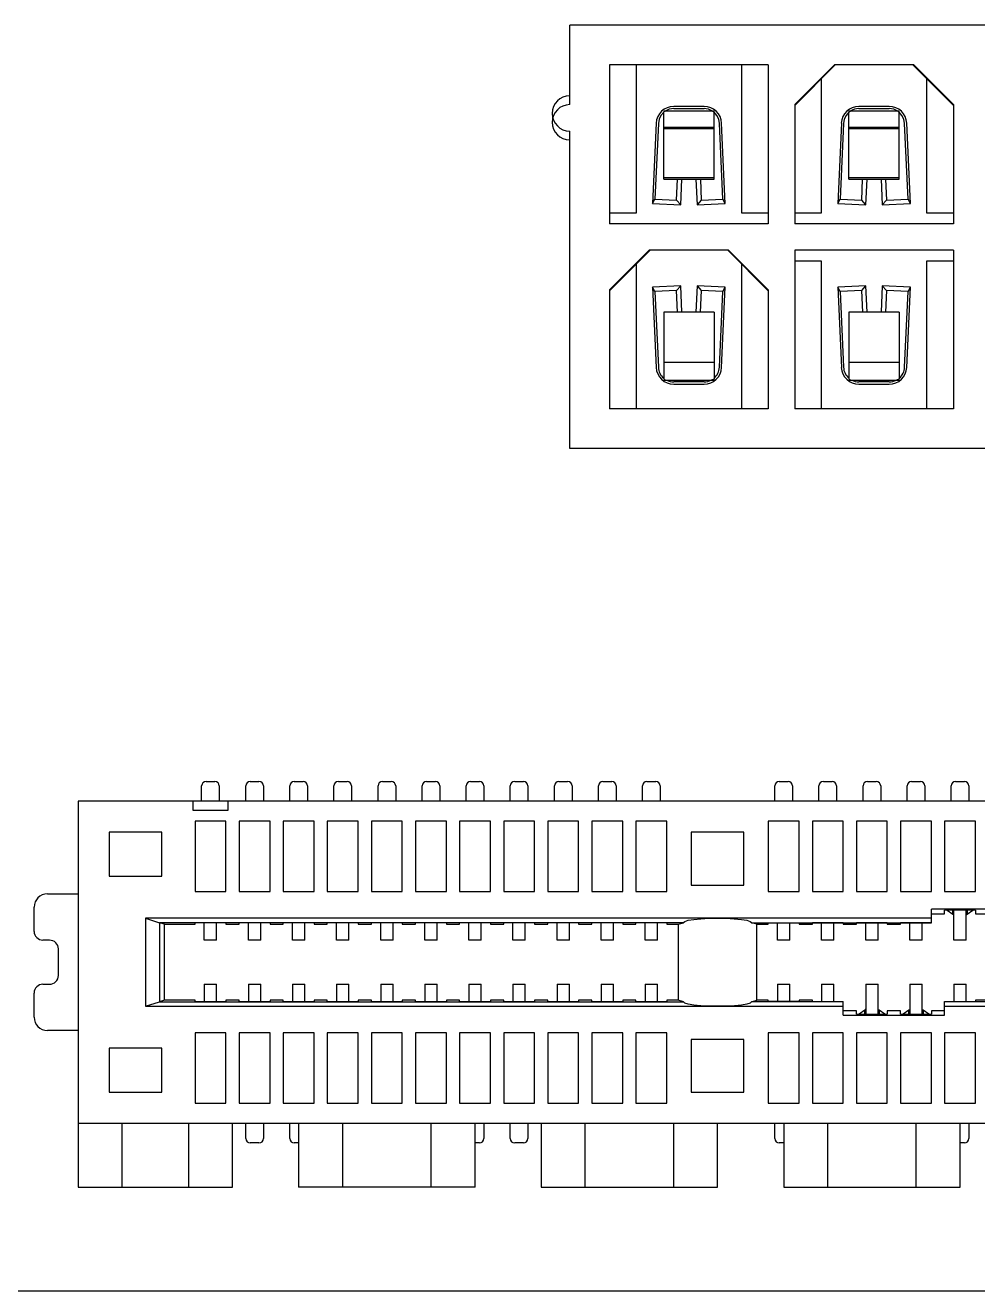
# Model space of a CAD drawing. Header units: millimetres. Extents: x 0 to 841, y 0 to 594.
# Drawn here: x 174.45 to 196.05, y 79.79 to 108.49 of the extents above; entities that cross this region are included whole.
import ezdxf

# ---------------------------------------------------------------- set-up
doc = ezdxf.new("R2010")
doc.units = ezdxf.units.MM
doc.header["$LTSCALE"] = 46.255
doc.layers.add('ASSEM_MEM', color=7, linetype='CONTINUOUS')

msp = doc.modelspace()

# ---------------------------------------------------------------- linework, layer by layer
at = {"layer": 'ASSEM_MEM', "color": 7, "linetype": 'CONTINUOUS'}
for p, q in [((238.402, 108.49), (186.802, 108.49)), ((186.802, 106.69), (186.802, 108.49)), ((191.302, 107.59), (187.702, 107.59)), ((187.702, 107.59), (187.702, 103.99)), ((188.312, 104.24), (188.312, 107.59)), ((190.692, 107.59), (190.692, 104.24)), ((191.302, 107.59), (191.302, 103.99)), ((191.902, 106.69), (192.802, 107.59)), ((191.902, 106.67), (192.822, 107.59)), ((194.602, 107.59), (192.802, 107.59)), ((194.582, 107.59), (195.502, 106.67)), ((194.602, 107.59), (195.502, 106.69)), ((192.512, 104.24), (192.512, 107.28)), ((194.892, 107.28), (194.892, 104.24)), ((190.072, 106.54), (188.932, 106.54)), ((188.932, 105), (188.932, 106.527)), ((189.845, 106.65), (189.159, 106.65)), ((189.159, 106.6), (189.845, 106.6)), ((190.072, 105), (190.072, 106.54)), ((191.902, 106.69), (191.902, 103.99)), ((194.272, 106.54), (193.132, 106.54)), ((193.132, 105), (193.132, 106.527)), ((193.153, 106.536), (193.164, 106.54)), ((194.045, 106.65), (193.359, 106.65)), ((193.359, 106.6), (194.045, 106.6)), ((194.272, 105), (194.272, 106.54)), ((195.502, 106.69), (195.502, 103.99)), ((188.76, 106.268), (188.677, 104.447)), ((188.81, 106.265), (188.732, 104.545)), ((190.273, 104.545), (190.195, 106.265)), ((190.327, 104.447), (190.245, 106.268)), ((192.96, 106.268), (192.877, 104.447)), ((193.01, 106.265), (192.932, 104.545)), ((194.473, 104.545), (194.395, 106.265)), ((194.527, 104.447), (194.445, 106.268)), ((186.802, 98.89), (186.802, 106.09)), ((188.932, 106.18), (190.072, 106.18)), ((190.072, 106.14), (188.932, 106.14)), ((193.132, 106.18), (194.272, 106.18)), ((194.272, 106.14), (193.132, 106.14)), ((188.932, 105.04), (190.072, 105.04)), ((188.932, 105), (190.072, 105)), ((189.221, 104.523), (189.243, 105)), ((189.317, 104.418), (189.343, 105)), ((189.661, 105), (189.688, 104.418)), ((189.762, 105), (189.783, 104.523)), ((193.132, 105.04), (194.272, 105.04)), ((193.132, 105), (194.272, 105)), ((193.421, 104.523), (193.443, 105)), ((193.517, 104.418), (193.543, 105)), ((193.861, 105), (193.888, 104.418)), ((193.962, 105), (193.983, 104.523)), ((188.677, 104.447), (188.732, 104.545)), ((188.732, 104.545), (189.221, 104.523)), ((189.317, 104.418), (189.221, 104.523)), ((189.783, 104.523), (189.688, 104.418)), ((189.783, 104.523), (190.273, 104.545)), ((190.327, 104.447), (190.273, 104.545)), ((192.877, 104.447), (192.932, 104.545)), ((192.932, 104.545), (193.421, 104.523)), ((193.517, 104.418), (193.421, 104.523)), ((193.983, 104.523), (193.888, 104.418)), ((193.983, 104.523), (194.473, 104.545)), ((194.527, 104.447), (194.473, 104.545)), ((187.702, 104.24), (188.312, 104.24)), ((188.677, 104.447), (189.317, 104.418)), ((189.688, 104.418), (190.327, 104.447)), ((190.692, 104.24), (191.302, 104.24)), ((191.902, 104.24), (192.512, 104.24)), ((192.877, 104.447), (193.517, 104.418)), ((193.888, 104.418), (194.527, 104.447)), ((194.892, 104.24), (195.502, 104.24)), ((191.302, 103.99), (187.702, 103.99)), ((195.502, 103.99), (191.902, 103.99)), ((187.702, 102.49), (188.602, 103.39)), ((187.702, 102.47), (188.622, 103.39)), ((190.402, 103.39), (188.602, 103.39)), ((190.382, 103.39), (191.302, 102.47)), ((190.402, 103.39), (191.302, 102.49)), ((195.502, 103.39), (191.902, 103.39)), ((191.902, 103.39), (191.902, 99.79)), ((195.502, 103.39), (195.502, 99.79)), ((188.312, 99.79), (188.312, 103.08)), ((190.692, 103.08), (190.692, 99.79)), ((192.512, 103.14), (191.902, 103.14)), ((192.512, 99.79), (192.512, 103.14)), ((195.502, 103.14), (194.892, 103.14)), ((194.892, 103.14), (194.892, 99.79)), ((187.702, 102.49), (187.702, 99.79)), ((189.317, 102.581), (188.677, 102.552)), ((188.732, 102.454), (188.677, 102.552)), ((188.677, 102.552), (188.76, 100.731)), ((189.221, 102.476), (188.732, 102.454)), ((189.221, 102.476), (189.317, 102.581)), ((189.244, 101.98), (189.221, 102.476)), ((189.344, 101.98), (189.317, 102.581)), ((189.688, 102.581), (189.661, 101.98)), ((190.327, 102.552), (189.688, 102.581)), ((189.688, 102.581), (189.783, 102.476)), ((189.783, 102.476), (189.761, 101.98)), ((190.273, 102.454), (189.783, 102.476)), ((190.245, 100.731), (190.327, 102.552)), ((190.273, 102.454), (190.327, 102.552)), ((191.302, 102.49), (191.302, 99.79)), ((193.517, 102.581), (192.877, 102.552)), ((192.932, 102.454), (192.877, 102.552)), ((192.877, 102.552), (192.96, 100.731)), ((193.421, 102.476), (192.932, 102.454)), ((193.421, 102.476), (193.517, 102.581)), ((193.444, 101.98), (193.421, 102.476)), ((193.544, 101.98), (193.517, 102.581)), ((193.888, 102.581), (193.861, 101.98)), ((194.527, 102.552), (193.888, 102.581)), ((193.888, 102.581), (193.983, 102.476)), ((193.983, 102.476), (193.961, 101.98)), ((194.473, 102.454), (193.983, 102.476)), ((194.445, 100.731), (194.527, 102.552)), ((194.473, 102.454), (194.527, 102.552)), ((188.732, 102.454), (188.81, 100.734)), ((190.195, 100.734), (190.273, 102.454)), ((192.932, 102.454), (193.01, 100.734)), ((194.395, 100.734), (194.473, 102.454)), ((190.072, 101.98), (188.932, 101.98)), ((188.932, 101.98), (188.932, 100.462)), ((190.072, 101.98), (190.072, 100.462)), ((194.272, 101.98), (193.132, 101.98)), ((193.132, 101.98), (193.132, 100.462)), ((194.272, 101.98), (194.272, 100.462)), ((190.072, 100.84), (188.932, 100.84)), ((194.272, 100.84), (193.132, 100.84)), ((188.932, 100.44), (190.072, 100.44)), ((189.845, 100.4), (189.159, 100.4)), ((189.159, 100.35), (189.845, 100.35)), ((190.029, 100.446), (190.008, 100.44)), ((193.132, 100.44), (194.272, 100.44)), ((194.045, 100.4), (193.359, 100.4)), ((193.359, 100.35), (194.045, 100.35)), ((194.229, 100.446), (194.208, 100.44)), ((191.302, 99.79), (187.702, 99.79)), ((195.502, 99.79), (191.902, 99.79)), ((238.402, 98.89), (186.802, 98.89)), ((178.552, 91.34), (178.752, 91.34)), ((179.552, 91.34), (179.752, 91.34)), ((180.552, 91.34), (180.752, 91.34)), ((181.552, 91.34), (181.752, 91.34)), ((182.552, 91.34), (182.752, 91.34)), ((183.552, 91.34), (183.752, 91.34)), ((184.552, 91.34), (184.752, 91.34)), ((185.552, 91.34), (185.752, 91.34)), ((186.552, 91.34), (186.752, 91.34)), ((187.552, 91.34), (187.752, 91.34)), ((188.552, 91.34), (188.752, 91.34)), ((191.552, 91.34), (191.752, 91.34)), ((192.552, 91.34), (192.752, 91.34)), ((193.552, 91.34), (193.752, 91.34)), ((194.552, 91.34), (194.752, 91.34)), ((195.552, 91.34), (195.752, 91.34)), ((178.452, 90.89), (178.452, 91.24)), ((178.852, 91.24), (178.852, 90.89)), ((179.452, 90.89), (179.452, 91.24)), ((179.852, 91.24), (179.852, 90.89)), ((180.452, 90.89), (180.452, 91.24)), ((180.852, 91.24), (180.852, 90.89)), ((181.452, 90.89), (181.452, 91.24)), ((181.852, 91.24), (181.852, 90.89)), ((182.452, 90.89), (182.452, 91.24)), ((182.852, 91.24), (182.852, 90.89)), ((183.452, 90.89), (183.452, 91.24)), ((183.852, 91.24), (183.852, 90.89)), ((184.452, 90.89), (184.452, 91.24)), ((184.852, 91.24), (184.852, 90.89)), ((185.452, 90.89), (185.452, 91.24)), ((185.852, 91.24), (185.852, 90.89)), ((186.452, 90.89), (186.452, 91.24)), ((186.852, 91.24), (186.852, 90.89)), ((187.452, 90.89), (187.452, 91.24)), ((187.852, 91.24), (187.852, 90.89)), ((188.452, 90.89), (188.452, 91.24)), ((188.852, 91.24), (188.852, 90.89)), ((191.452, 90.89), (191.452, 91.24)), ((191.852, 91.24), (191.852, 90.89)), ((192.452, 90.89), (192.452, 91.24)), ((192.852, 91.24), (192.852, 90.89)), ((193.452, 90.89), (193.452, 91.24)), ((193.852, 91.24), (193.852, 90.89)), ((194.452, 90.89), (194.452, 91.24)), ((194.852, 91.24), (194.852, 90.89)), ((195.452, 90.89), (195.452, 91.24)), ((195.852, 91.24), (195.852, 90.89)), ((214.652, 90.89), (175.652, 90.89)), ((175.652, 90.89), (175.652, 82.14)), ((178.252, 90.89), (178.252, 90.69)), ((179.052, 90.69), (179.052, 90.89)), ((178.252, 90.69), (179.052, 90.69)), ((179.002, 90.44), (178.302, 90.44)), ((178.302, 90.44), (178.302, 88.84)), ((179.002, 88.84), (179.002, 90.44)), ((180.002, 90.44), (179.302, 90.44)), ((179.302, 90.44), (179.302, 88.84)), ((180.002, 88.84), (180.002, 90.44)), ((181.002, 90.44), (180.302, 90.44)), ((180.302, 90.44), (180.302, 88.84)), ((181.002, 88.84), (181.002, 90.44)), ((182.002, 90.44), (181.302, 90.44)), ((181.302, 90.44), (181.302, 88.84)), ((182.002, 88.84), (182.002, 90.44)), ((183.002, 90.44), (182.302, 90.44)), ((182.302, 90.44), (182.302, 88.84)), ((183.002, 88.84), (183.002, 90.44)), ((184.002, 90.44), (183.302, 90.44)), ((183.302, 90.44), (183.302, 88.84)), ((184.002, 88.84), (184.002, 90.44)), ((185.002, 90.44), (184.302, 90.44)), ((184.302, 90.44), (184.302, 88.84)), ((185.002, 88.84), (185.002, 90.44)), ((186.002, 90.44), (185.302, 90.44)), ((185.302, 90.44), (185.302, 88.84)), ((186.002, 88.84), (186.002, 90.44)), ((187.002, 90.44), (186.302, 90.44)), ((186.302, 90.44), (186.302, 88.84)), ((187.002, 88.84), (187.002, 90.44)), ((188.002, 90.44), (187.302, 90.44)), ((187.302, 90.44), (187.302, 88.84)), ((188.002, 88.84), (188.002, 90.44)), ((189.002, 90.44), (188.302, 90.44)), ((188.302, 90.44), (188.302, 88.84)), ((189.002, 88.84), (189.002, 90.44)), ((192.002, 90.44), (191.302, 90.44)), ((191.302, 90.44), (191.302, 88.84)), ((192.002, 88.84), (192.002, 90.44)), ((193.002, 90.44), (192.302, 90.44)), ((192.302, 90.44), (192.302, 88.84)), ((193.002, 88.84), (193.002, 90.44)), ((194.002, 90.44), (193.302, 90.44)), ((193.302, 90.44), (193.302, 88.84)), ((194.002, 88.84), (194.002, 90.44)), ((195.002, 90.44), (194.302, 90.44)), ((194.302, 90.44), (194.302, 88.84)), ((195.002, 88.84), (195.002, 90.44)), ((196.002, 90.44), (195.302, 90.44)), ((195.302, 90.44), (195.302, 88.84)), ((196.002, 88.84), (196.002, 90.44)), ((177.552, 90.19), (176.352, 90.19)), ((176.352, 90.19), (176.352, 89.19)), ((177.552, 89.19), (177.552, 90.19)), ((190.752, 90.19), (189.552, 90.19)), ((189.552, 90.19), (189.552, 88.99)), ((190.752, 88.99), (190.752, 90.19)), ((176.352, 89.19), (177.552, 89.19)), ((189.552, 88.99), (190.752, 88.99)), ((174.952, 88.79), (175.652, 88.79)), ((178.302, 88.84), (179.002, 88.84)), ((179.302, 88.84), (180.002, 88.84)), ((180.302, 88.84), (181.002, 88.84)), ((181.302, 88.84), (182.002, 88.84)), ((182.302, 88.84), (183.002, 88.84)), ((183.302, 88.84), (184.002, 88.84)), ((184.302, 88.84), (185.002, 88.84)), ((185.302, 88.84), (186.002, 88.84)), ((186.302, 88.84), (187.002, 88.84)), ((187.302, 88.84), (188.002, 88.84)), ((188.302, 88.84), (189.002, 88.84)), ((191.302, 88.84), (192.002, 88.84)), ((192.302, 88.84), (193.002, 88.84)), ((193.302, 88.84), (194.002, 88.84)), ((194.302, 88.84), (195.002, 88.84)), ((195.302, 88.84), (196.002, 88.84)), ((174.652, 87.94), (174.652, 88.49)), ((197.302, 88.44), (195.002, 88.44)), ((195.002, 88.131), (195.002, 88.44)), ((196.002, 88.419), (195.302, 88.419)), ((195.302, 88.34), (195.302, 88.419)), ((195.361, 88.419), (195.489, 88.328)), ((195.489, 88.328), (195.489, 88.419)), ((195.512, 87.74), (195.512, 88.419)), ((195.792, 87.74), (195.792, 88.419)), ((195.815, 88.419), (195.815, 88.328)), ((195.815, 88.328), (195.943, 88.419)), ((196.002, 88.419), (196.002, 88.34)), ((177.18, 88.24), (177.494, 88.135)), ((195.002, 88.24), (177.18, 88.24)), ((177.18, 88.24), (177.18, 86.24)), ((177.612, 88.1), (177.494, 88.135)), ((189.381, 88.135), (177.494, 88.135)), ((177.494, 88.135), (177.494, 86.344)), ((179.002, 88.131), (178.302, 88.131)), ((178.302, 88.1), (178.302, 88.131)), ((178.512, 87.74), (178.512, 88.131)), ((178.792, 87.74), (178.792, 88.131)), ((179.002, 88.131), (179.002, 88.1)), ((180.002, 88.131), (179.302, 88.131)), ((179.302, 88.1), (179.302, 88.131)), ((179.512, 87.74), (179.512, 88.131)), ((179.792, 87.74), (179.792, 88.131)), ((180.002, 88.131), (180.002, 88.1)), ((181.002, 88.131), (180.302, 88.131)), ((180.302, 88.1), (180.302, 88.131)), ((180.512, 87.74), (180.512, 88.131)), ((180.792, 87.74), (180.792, 88.131)), ((181.002, 88.131), (181.002, 88.1)), ((182.002, 88.131), (181.302, 88.131)), ((181.302, 88.1), (181.302, 88.131)), ((181.512, 87.74), (181.512, 88.131)), ((181.792, 87.74), (181.792, 88.131)), ((182.002, 88.131), (182.002, 88.1)), ((183.002, 88.131), (182.302, 88.131)), ((182.302, 88.1), (182.302, 88.131)), ((182.512, 87.74), (182.512, 88.131)), ((182.792, 87.74), (182.792, 88.131)), ((183.002, 88.131), (183.002, 88.1)), ((184.002, 88.131), (183.302, 88.131)), ((183.302, 88.1), (183.302, 88.131)), ((183.512, 87.74), (183.512, 88.131)), ((183.792, 87.74), (183.792, 88.131)), ((184.002, 88.131), (184.002, 88.1)), ((185.002, 88.131), (184.302, 88.131)), ((184.302, 88.1), (184.302, 88.131)), ((184.512, 87.74), (184.512, 88.131)), ((184.792, 87.74), (184.792, 88.131)), ((185.002, 88.131), (185.002, 88.1)), ((186.002, 88.131), (185.302, 88.131)), ((185.302, 88.1), (185.302, 88.131)), ((185.512, 87.74), (185.512, 88.131)), ((185.792, 87.74), (185.792, 88.131)), ((186.002, 88.131), (186.002, 88.1)), ((187.002, 88.131), (186.302, 88.131)), ((186.302, 88.1), (186.302, 88.131)), ((186.512, 87.74), (186.512, 88.131)), ((186.792, 87.74), (186.792, 88.131)), ((187.002, 88.131), (187.002, 88.1)), ((188.002, 88.131), (187.302, 88.131)), ((187.302, 88.1), (187.302, 88.131)), ((187.512, 87.74), (187.512, 88.131)), ((187.792, 87.74), (187.792, 88.131)), ((188.002, 88.131), (188.002, 88.1)), ((189.002, 88.131), (188.302, 88.131)), ((188.302, 88.1), (188.302, 88.131)), ((188.512, 87.74), (188.512, 88.131)), ((188.792, 87.74), (188.792, 88.131)), ((189.002, 88.131), (189.002, 88.1)), ((189.262, 88.1), (189.381, 88.135)), ((190.923, 88.141), (190.924, 88.135)), ((190.924, 88.135), (195.002, 88.135)), ((191.042, 88.1), (190.924, 88.135)), ((191.302, 88.131), (192.002, 88.131)), ((191.302, 88.1), (191.302, 88.131)), ((191.512, 87.74), (191.512, 88.131)), ((191.792, 87.74), (191.792, 88.131)), ((192.002, 88.131), (192.002, 88.1)), ((193.002, 88.131), (192.302, 88.131)), ((192.302, 88.1), (192.302, 88.131)), ((192.512, 87.74), (192.512, 88.131)), ((192.792, 87.74), (192.792, 88.131)), ((193.002, 88.131), (193.002, 88.1)), ((194.002, 88.131), (193.302, 88.131)), ((193.302, 88.1), (193.302, 88.131)), ((193.512, 87.74), (193.512, 88.131)), ((193.792, 87.74), (193.792, 88.131)), ((194.002, 88.131), (194.002, 88.1)), ((195.002, 88.131), (194.302, 88.131)), ((194.302, 88.1), (194.302, 88.131)), ((194.512, 87.74), (194.512, 88.131)), ((194.792, 87.74), (194.792, 88.131)), ((195.002, 88.34), (195.302, 88.34)), ((195.489, 88.328), (195.496, 88.324)), ((195.809, 88.324), (195.815, 88.328)), ((196.002, 88.34), (196.302, 88.34)), ((177.612, 88.1), (178.302, 88.1)), ((177.612, 86.38), (177.612, 88.1)), ((179.002, 88.1), (179.302, 88.1)), ((180.002, 88.1), (180.302, 88.1)), ((181.002, 88.1), (181.302, 88.1)), ((182.002, 88.1), (182.302, 88.1)), ((183.002, 88.1), (183.302, 88.1)), ((184.002, 88.1), (184.302, 88.1)), ((185.002, 88.1), (185.302, 88.1)), ((186.002, 88.1), (186.302, 88.1)), ((187.002, 88.1), (187.302, 88.1)), ((188.002, 88.1), (188.302, 88.1)), ((189.002, 88.1), (189.262, 88.1)), ((189.262, 88.1), (189.262, 86.38)), ((191.042, 88.1), (191.302, 88.1)), ((191.042, 86.38), (191.042, 88.1)), ((192.002, 88.1), (192.302, 88.1)), ((193.002, 88.1), (193.302, 88.1)), ((194.002, 88.1), (194.302, 88.1)), ((175.002, 87.74), (174.852, 87.74)), ((175.202, 86.94), (175.202, 87.54)), ((178.792, 87.74), (178.512, 87.74)), ((179.792, 87.74), (179.512, 87.74)), ((180.792, 87.74), (180.512, 87.74)), ((181.792, 87.74), (181.512, 87.74)), ((182.792, 87.74), (182.512, 87.74)), ((183.792, 87.74), (183.512, 87.74)), ((184.792, 87.74), (184.512, 87.74)), ((185.792, 87.74), (185.512, 87.74)), ((186.792, 87.74), (186.512, 87.74)), ((187.792, 87.74), (187.512, 87.74)), ((188.792, 87.74), (188.512, 87.74)), ((191.792, 87.74), (191.512, 87.74)), ((192.792, 87.74), (192.512, 87.74)), ((193.792, 87.74), (193.512, 87.74)), ((194.792, 87.74), (194.512, 87.74)), ((195.792, 87.74), (195.512, 87.74)), ((174.852, 86.74), (175.002, 86.74)), ((178.512, 86.74), (178.792, 86.74)), ((178.512, 86.74), (178.512, 86.348)), ((178.792, 86.348), (178.792, 86.74)), ((179.512, 86.74), (179.792, 86.74)), ((179.512, 86.74), (179.512, 86.348)), ((179.792, 86.348), (179.792, 86.74)), ((180.512, 86.74), (180.792, 86.74)), ((180.512, 86.74), (180.512, 86.348)), ((180.792, 86.348), (180.792, 86.74)), ((181.512, 86.74), (181.792, 86.74)), ((181.512, 86.74), (181.512, 86.348)), ((181.792, 86.348), (181.792, 86.74)), ((182.512, 86.74), (182.792, 86.74)), ((182.512, 86.74), (182.512, 86.348)), ((182.792, 86.348), (182.792, 86.74)), ((183.512, 86.74), (183.792, 86.74)), ((183.512, 86.74), (183.512, 86.348)), ((183.792, 86.348), (183.792, 86.74)), ((184.512, 86.74), (184.792, 86.74)), ((184.512, 86.74), (184.512, 86.348)), ((184.792, 86.348), (184.792, 86.74)), ((185.512, 86.74), (185.792, 86.74)), ((185.512, 86.74), (185.512, 86.348)), ((185.792, 86.348), (185.792, 86.74)), ((186.512, 86.74), (186.792, 86.74)), ((186.512, 86.74), (186.512, 86.348)), ((186.792, 86.348), (186.792, 86.74)), ((187.512, 86.74), (187.792, 86.74)), ((187.512, 86.74), (187.512, 86.348)), ((187.792, 86.348), (187.792, 86.74)), ((188.512, 86.74), (188.792, 86.74)), ((188.512, 86.74), (188.512, 86.348)), ((188.792, 86.348), (188.792, 86.74)), ((191.512, 86.74), (191.792, 86.74)), ((191.512, 86.74), (191.512, 86.348)), ((191.792, 86.348), (191.792, 86.74)), ((192.512, 86.74), (192.792, 86.74)), ((192.512, 86.74), (192.512, 86.348)), ((192.792, 86.348), (192.792, 86.74)), ((193.512, 86.74), (193.792, 86.74)), ((193.512, 86.74), (193.512, 86.06)), ((193.792, 86.06), (193.792, 86.74)), ((194.512, 86.74), (194.792, 86.74)), ((194.512, 86.74), (194.512, 86.06)), ((194.792, 86.06), (194.792, 86.74)), ((195.512, 86.74), (195.792, 86.74)), ((195.512, 86.74), (195.512, 86.348)), ((195.792, 86.348), (195.792, 86.74)), ((174.652, 85.99), (174.652, 86.54)), ((177.18, 86.24), (177.494, 86.344)), ((177.18, 86.24), (193.002, 86.24)), ((177.612, 86.38), (177.494, 86.344)), ((177.494, 86.344), (189.381, 86.344)), ((178.302, 86.38), (177.612, 86.38)), ((178.302, 86.348), (178.302, 86.38)), ((178.302, 86.348), (179.002, 86.348)), ((179.302, 86.38), (179.002, 86.38)), ((179.002, 86.38), (179.002, 86.348)), ((179.302, 86.348), (179.302, 86.38)), ((179.302, 86.348), (180.002, 86.348)), ((180.302, 86.38), (180.002, 86.38)), ((180.002, 86.38), (180.002, 86.348)), ((180.302, 86.348), (180.302, 86.38)), ((180.302, 86.348), (181.002, 86.348)), ((181.302, 86.38), (181.002, 86.38)), ((181.002, 86.38), (181.002, 86.348)), ((181.302, 86.348), (181.302, 86.38)), ((181.302, 86.348), (182.002, 86.348)), ((182.302, 86.38), (182.002, 86.38)), ((182.002, 86.38), (182.002, 86.348)), ((182.302, 86.348), (182.302, 86.38)), ((182.302, 86.348), (183.002, 86.348)), ((183.302, 86.38), (183.002, 86.38)), ((183.002, 86.38), (183.002, 86.348)), ((183.302, 86.348), (183.302, 86.38)), ((183.302, 86.348), (184.002, 86.348)), ((184.302, 86.38), (184.002, 86.38)), ((184.002, 86.38), (184.002, 86.348)), ((184.302, 86.348), (184.302, 86.38)), ((184.302, 86.348), (185.002, 86.348)), ((185.302, 86.38), (185.002, 86.38)), ((185.002, 86.38), (185.002, 86.348)), ((185.302, 86.348), (185.302, 86.38)), ((185.302, 86.348), (186.002, 86.348)), ((186.302, 86.38), (186.002, 86.38)), ((186.002, 86.38), (186.002, 86.348)), ((186.302, 86.348), (186.302, 86.38)), ((186.302, 86.348), (187.002, 86.348)), ((187.302, 86.38), (187.002, 86.38)), ((187.002, 86.38), (187.002, 86.348)), ((187.302, 86.348), (187.302, 86.38)), ((187.302, 86.348), (188.002, 86.348)), ((188.302, 86.38), (188.002, 86.38)), ((188.002, 86.38), (188.002, 86.348)), ((188.302, 86.348), (188.302, 86.38)), ((188.302, 86.348), (189.002, 86.348)), ((189.262, 86.38), (189.002, 86.38)), ((189.002, 86.38), (189.002, 86.348)), ((189.381, 86.344), (189.262, 86.38)), ((189.381, 86.344), (189.382, 86.338)), ((190.924, 86.344), (190.923, 86.338)), ((190.924, 86.344), (191.042, 86.38)), ((193.002, 86.344), (190.924, 86.344)), ((191.302, 86.38), (191.042, 86.38)), ((191.302, 86.348), (191.302, 86.38)), ((192.002, 86.348), (191.302, 86.348)), ((192.302, 86.38), (192.002, 86.38)), ((192.002, 86.38), (192.002, 86.348)), ((192.302, 86.348), (192.302, 86.38)), ((192.302, 86.348), (193.002, 86.348)), ((193.002, 86.04), (193.002, 86.348)), ((193.302, 86.14), (193.002, 86.14)), ((193.302, 86.06), (193.302, 86.14)), ((193.489, 86.151), (193.361, 86.06)), ((193.496, 86.155), (193.489, 86.151)), ((193.489, 86.06), (193.489, 86.151)), ((193.815, 86.151), (193.809, 86.155)), ((193.943, 86.06), (193.815, 86.151)), ((193.815, 86.151), (193.815, 86.06)), ((194.302, 86.14), (194.002, 86.14)), ((194.002, 86.14), (194.002, 86.06)), ((194.302, 86.06), (194.302, 86.14)), ((194.489, 86.151), (194.361, 86.06)), ((194.496, 86.155), (194.489, 86.151)), ((194.489, 86.06), (194.489, 86.151)), ((194.815, 86.151), (194.809, 86.155)), ((194.943, 86.06), (194.815, 86.151)), ((194.815, 86.151), (194.815, 86.06)), ((195.302, 86.14), (195.002, 86.14)), ((195.002, 86.14), (195.002, 86.06)), ((195.302, 86.348), (196.002, 86.348)), ((195.302, 86.04), (195.302, 86.348)), ((198.002, 86.344), (195.302, 86.344)), ((195.302, 86.24), (198.002, 86.24)), ((196.302, 86.38), (196.002, 86.38)), ((196.002, 86.38), (196.002, 86.348)), ((193.002, 86.04), (195.302, 86.04)), ((193.302, 86.06), (194.002, 86.06)), ((194.302, 86.06), (195.002, 86.06)), ((175.652, 85.69), (174.952, 85.69)), ((179.002, 85.64), (178.302, 85.64)), ((178.302, 85.64), (178.302, 84.04)), ((179.002, 84.04), (179.002, 85.64)), ((180.002, 85.64), (179.302, 85.64)), ((179.302, 85.64), (179.302, 84.04)), ((180.002, 84.04), (180.002, 85.64)), ((181.002, 85.64), (180.302, 85.64)), ((180.302, 85.64), (180.302, 84.04)), ((181.002, 84.04), (181.002, 85.64)), ((182.002, 85.64), (181.302, 85.64)), ((181.302, 85.64), (181.302, 84.04)), ((182.002, 84.04), (182.002, 85.64)), ((183.002, 85.64), (182.302, 85.64)), ((182.302, 85.64), (182.302, 84.04)), ((183.002, 84.04), (183.002, 85.64)), ((184.002, 85.64), (183.302, 85.64)), ((183.302, 85.64), (183.302, 84.04)), ((184.002, 84.04), (184.002, 85.64)), ((185.002, 85.64), (184.302, 85.64)), ((184.302, 85.64), (184.302, 84.04)), ((185.002, 84.04), (185.002, 85.64)), ((186.002, 85.64), (185.302, 85.64)), ((185.302, 85.64), (185.302, 84.04)), ((186.002, 84.04), (186.002, 85.64)), ((187.002, 85.64), (186.302, 85.64)), ((186.302, 85.64), (186.302, 84.04)), ((187.002, 84.04), (187.002, 85.64)), ((188.002, 85.64), (187.302, 85.64)), ((187.302, 85.64), (187.302, 84.04)), ((188.002, 84.04), (188.002, 85.64)), ((189.002, 85.64), (188.302, 85.64)), ((188.302, 85.64), (188.302, 84.04)), ((189.002, 84.04), (189.002, 85.64)), ((192.002, 85.64), (191.302, 85.64)), ((191.302, 85.64), (191.302, 84.04)), ((192.002, 84.04), (192.002, 85.64)), ((193.002, 85.64), (192.302, 85.64)), ((192.302, 85.64), (192.302, 84.04)), ((193.002, 84.04), (193.002, 85.64)), ((194.002, 85.64), (193.302, 85.64)), ((193.302, 85.64), (193.302, 84.04)), ((194.002, 84.04), (194.002, 85.64)), ((195.002, 85.64), (194.302, 85.64)), ((194.302, 85.64), (194.302, 84.04)), ((195.002, 84.04), (195.002, 85.64)), ((196.002, 85.64), (195.302, 85.64)), ((195.302, 85.64), (195.302, 84.04)), ((196.002, 84.04), (196.002, 85.64)), ((177.552, 85.29), (176.352, 85.29)), ((176.352, 85.29), (176.352, 84.29)), ((177.552, 84.29), (177.552, 85.29)), ((190.752, 85.49), (189.552, 85.49)), ((189.552, 85.49), (189.552, 84.29)), ((190.752, 84.29), (190.752, 85.49)), ((176.352, 84.29), (177.552, 84.29)), ((189.552, 84.29), (190.752, 84.29)), ((178.302, 84.04), (179.002, 84.04)), ((179.302, 84.04), (180.002, 84.04)), ((180.302, 84.04), (181.002, 84.04)), ((181.302, 84.04), (182.002, 84.04)), ((182.302, 84.04), (183.002, 84.04)), ((183.302, 84.04), (184.002, 84.04)), ((184.302, 84.04), (185.002, 84.04)), ((185.302, 84.04), (186.002, 84.04)), ((186.302, 84.04), (187.002, 84.04)), ((187.302, 84.04), (188.002, 84.04)), ((188.302, 84.04), (189.002, 84.04)), ((191.302, 84.04), (192.002, 84.04)), ((192.302, 84.04), (193.002, 84.04)), ((193.302, 84.04), (194.002, 84.04)), ((194.302, 84.04), (195.002, 84.04)), ((195.302, 84.04), (196.002, 84.04)), ((175.652, 83.59), (214.652, 83.59)), ((176.652, 82.14), (176.652, 83.59)), ((178.152, 83.59), (178.152, 82.14)), ((179.152, 82.14), (179.152, 83.59)), ((179.452, 83.24), (179.452, 83.59)), ((179.852, 83.59), (179.852, 83.24)), ((180.452, 83.24), (180.452, 83.59)), ((180.652, 83.59), (180.652, 82.14)), ((181.652, 82.14), (181.652, 83.59)), ((183.652, 83.59), (183.652, 82.14)), ((184.652, 82.14), (184.652, 83.59)), ((184.852, 83.59), (184.852, 83.24)), ((185.452, 83.24), (185.452, 83.59)), ((185.852, 83.59), (185.852, 83.24)), ((186.152, 83.59), (186.152, 82.14)), ((187.152, 82.14), (187.152, 83.59)), ((189.152, 83.59), (189.152, 82.14)), ((190.152, 82.14), (190.152, 83.59)), ((191.452, 83.24), (191.452, 83.59)), ((191.652, 83.59), (191.652, 82.14)), ((192.652, 82.14), (192.652, 83.59)), ((194.652, 83.59), (194.652, 82.14)), ((195.652, 82.14), (195.652, 83.59)), ((195.852, 83.59), (195.852, 83.24)), ((179.752, 83.14), (179.552, 83.14)), ((180.652, 83.14), (180.552, 83.14)), ((184.752, 83.14), (184.652, 83.14)), ((185.752, 83.14), (185.552, 83.14)), ((191.652, 83.14), (191.552, 83.14)), ((195.752, 83.14), (195.652, 83.14)), ((175.652, 82.14), (179.152, 82.14)), ((184.652, 82.14), (180.652, 82.14)), ((186.152, 82.14), (190.152, 82.14)), ((191.652, 82.14), (195.652, 82.14)), ((161.602, 79.79), (226.602, 79.79))]:
    msp.add_line(p, q, dxfattribs=at)
for points in [[(188.932, 106.516), (188.869, 106.445), (188.827, 106.358), (188.81, 106.265)], [(188.964, 106.54), (188.953, 106.536), (188.943, 106.532), (188.932, 106.527)], [(190.041, 106.54), (190.052, 106.536), (190.062, 106.532), (190.072, 106.527)], [(190.195, 106.265), (190.178, 106.358), (190.135, 106.445), (190.072, 106.516)], [(193.132, 106.516), (193.069, 106.445), (193.027, 106.358), (193.01, 106.265)], [(193.132, 106.527), (193.143, 106.532), (193.153, 106.536)], [(194.241, 106.54), (194.252, 106.536), (194.262, 106.532), (194.272, 106.527)], [(194.395, 106.265), (194.378, 106.358), (194.335, 106.445), (194.272, 106.516)], [(190.072, 100.462), (190.051, 100.454), (190.029, 100.446)], [(194.272, 100.462), (194.251, 100.454), (194.229, 100.446)], [(189.382, 88.141), (189.381, 88.139), (189.381, 88.137), (189.381, 88.135)], [(189.382, 88.141), (189.41, 88.166), (189.486, 88.19), (189.611, 88.211), (189.773, 88.227), (189.958, 88.236), (190.152, 88.24)], [(190.152, 88.24), (190.347, 88.236), (190.53, 88.227), (190.692, 88.211), (190.817, 88.19), (190.894, 88.166), (190.923, 88.141)], [(195.496, 88.324), (195.505, 88.316), (195.51, 88.307)], [(195.792, 88.297), (195.794, 88.307), (195.8, 88.316), (195.809, 88.324)], [(190.152, 86.24), (189.958, 86.243), (189.775, 86.252), (189.612, 86.268), (189.487, 86.289), (189.41, 86.313), (189.382, 86.338)], [(190.923, 86.338), (190.894, 86.313), (190.814, 86.288), (190.692, 86.268), (190.538, 86.253), (190.348, 86.243), (190.152, 86.24)], [(193.512, 86.182), (193.51, 86.172), (193.505, 86.163), (193.496, 86.155)], [(193.809, 86.155), (193.8, 86.163), (193.794, 86.172)], [(194.512, 86.182), (194.51, 86.172), (194.505, 86.163), (194.496, 86.155)], [(194.809, 86.155), (194.8, 86.163), (194.794, 86.172)]]:
    msp.add_lwpolyline(points, dxfattribs=at)
for centre, radius, start, end in [((186.802, 106.49), 0.4, 90, 270), ((186.802, 106.29), 0.4, 90, 270), ((189.159, 106.25), 0.4, 90, 177.4081), ((189.159, 106.25), 0.35, 90, 124.0477), ((189.845, 106.25), 0.4, 2.5919, 90), ((189.845, 106.25), 0.35, 55.9523, 90), ((193.359, 106.25), 0.4, 90, 177.4081), ((193.359, 106.25), 0.35, 90, 124.0477), ((194.045, 106.25), 0.4, 2.5919, 90), ((194.045, 106.25), 0.35, 55.9523, 90), ((189.159, 100.75), 0.4, 182.5919, 270), ((189.159, 100.75), 0.35, 182.5919, 229.5248), ((189.845, 100.75), 0.4, 270, 357.4081), ((189.845, 100.75), 0.35, 310.4752, 357.4081), ((193.359, 100.75), 0.4, 182.5919, 270), ((193.359, 100.75), 0.35, 182.5919, 229.5248), ((194.045, 100.75), 0.4, 270, 357.4081), ((194.045, 100.75), 0.35, 310.4752, 357.4081), ((189.159, 100.75), 0.35, 242.3396, 270), ((189.845, 100.75), 0.35, 270, 297.6604), ((193.359, 100.75), 0.35, 242.3396, 270), ((194.045, 100.75), 0.35, 270, 297.6604), ((178.552, 91.24), 0.1, 90, 180), ((178.752, 91.24), 0.1, 0, 90), ((179.552, 91.24), 0.1, 90, 180), ((179.752, 91.24), 0.1, 0, 90), ((180.552, 91.24), 0.1, 90, 180), ((180.752, 91.24), 0.1, 0, 90), ((181.552, 91.24), 0.1, 90, 180), ((181.752, 91.24), 0.1, 0, 90), ((182.552, 91.24), 0.1, 90, 180), ((182.752, 91.24), 0.1, 0, 90), ((183.552, 91.24), 0.1, 90, 180), ((183.752, 91.24), 0.1, 0, 90), ((184.552, 91.24), 0.1, 90, 180), ((184.752, 91.24), 0.1, 0, 90), ((185.552, 91.24), 0.1, 90, 180), ((185.752, 91.24), 0.1, 0, 90), ((186.552, 91.24), 0.1, 90, 180), ((186.752, 91.24), 0.1, 0, 90), ((187.552, 91.24), 0.1, 90, 180), ((187.752, 91.24), 0.1, 0, 90), ((188.552, 91.24), 0.1, 90, 180), ((188.752, 91.24), 0.1, 0, 90), ((191.552, 91.24), 0.1, 90, 180), ((191.752, 91.24), 0.1, 0, 90), ((192.552, 91.24), 0.1, 90, 180), ((192.752, 91.24), 0.1, 0, 90), ((193.552, 91.24), 0.1, 90, 180), ((193.752, 91.24), 0.1, 0, 90), ((194.552, 91.24), 0.1, 90, 180), ((194.752, 91.24), 0.1, 0, 90), ((195.552, 91.24), 0.1, 90, 180), ((195.752, 91.24), 0.1, 0, 90), ((174.952, 88.49), 0.3, 90, 180), ((174.852, 87.94), 0.2, 180, 270), ((175.002, 87.54), 0.2, 0, 90), ((174.852, 86.54), 0.2, 90, 180), ((175.002, 86.94), 0.2, 270, 360), ((174.952, 85.99), 0.3, 180, 270), ((179.552, 83.24), 0.1, 180, 270), ((179.752, 83.24), 0.1, 270, 360), ((180.552, 83.24), 0.1, 180, 270), ((184.752, 83.24), 0.1, 270, 360), ((185.552, 83.24), 0.1, 180, 270), ((185.752, 83.24), 0.1, 270, 360), ((191.552, 83.24), 0.1, 180, 270), ((195.752, 83.24), 0.1, 270, 360)]:
    msp.add_arc(centre, radius, start, end, dxfattribs=at)
for centre, start_param, end_param in [((189.159, 101.748), 2.880662, 2.95603), ((193.359, 101.748), -3.402523, -3.327155)]:
    msp.add_ellipse(centre, major_axis=(0, 1.331), ratio=0.661438, start_param=start_param, end_param=end_param, dxfattribs=at)

doc.saveas('drawing.dxf')
